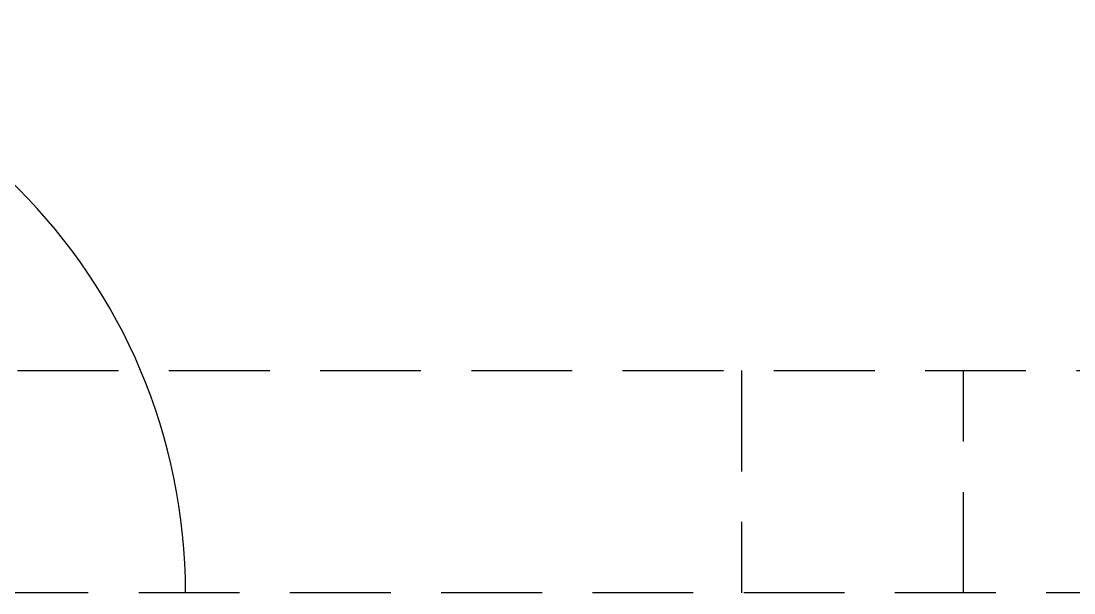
# Model space of a CAD drawing. Header units: millimetres. Extents: x 151130 to 215929, y 2134 to 34533.
# Drawn here: x 169771 to 171429, y 30183 to 31083 of the extents above; entities that cross this region are included whole.
import ezdxf

# ---------------------------------------------------------------- set-up
doc = ezdxf.new("R2010")
doc.units = ezdxf.units.MM
doc.linetypes.add('HIDDEN', pattern=[9.525, 6.35, -3.175])
doc.layers.add('MUEBLES', color=8, linetype='Continuous')

msp = doc.modelspace()

# ---------------------------------------------------------------- linework, layer by layer
at = {"layer": 'MUEBLES', "linetype": 'HIDDEN', "ltscale": 25}
msp.add_line((175829.9, 30183.2), (151429.9, 30183.2), dxfattribs=at)
for points in [[(151429.9, 30533.2), (173979.9, 30533.2)], [(170904.9, 30533.2), (170904.9, 30183.2)], [(171254.9, 30183.2), (171254.9, 30533.2)]]:
    msp.add_lwpolyline(points, dxfattribs=at)
at = {"layer": 'MUEBLES', "color": 6}
msp.add_arc((169129.9, 30183.2), 900, 0, 90, dxfattribs=at)

doc.saveas('drawing.dxf')
